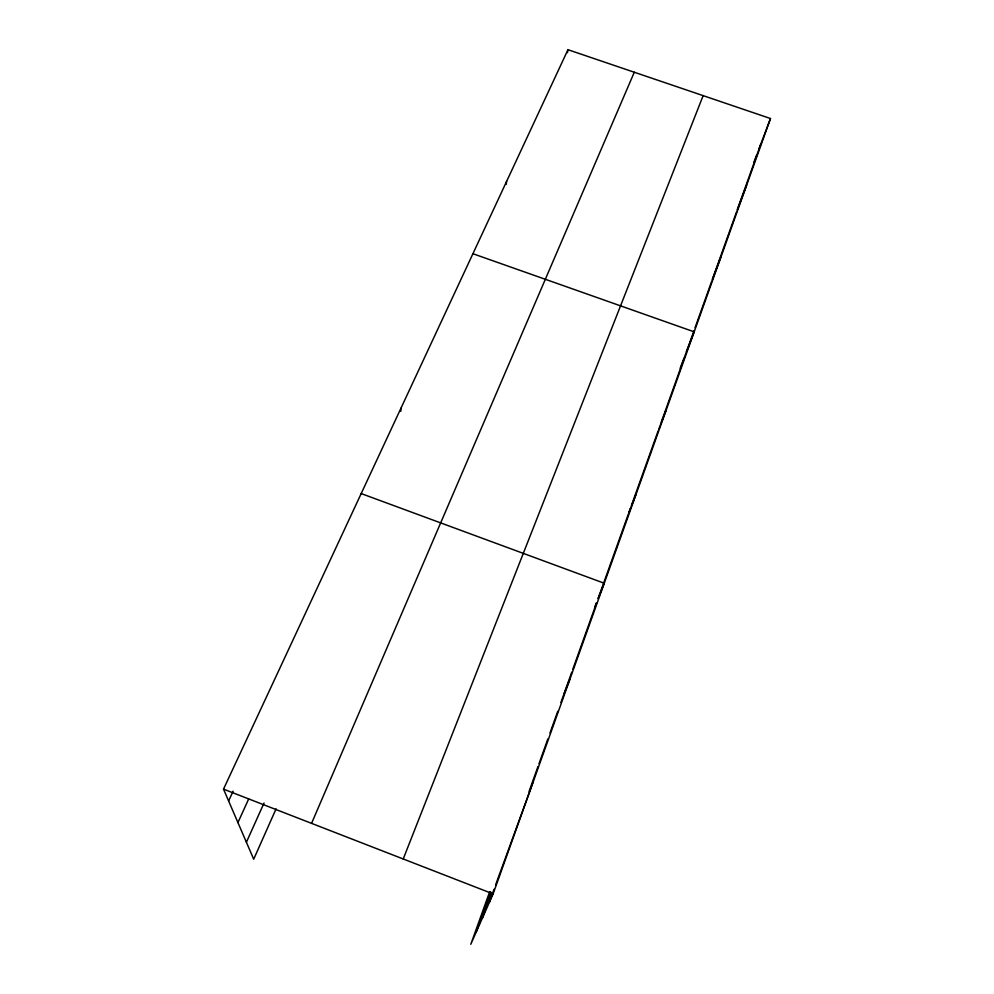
<?xml version="1.0" encoding="UTF-8"?>
<svg xmlns="http://www.w3.org/2000/svg" width="994" height="994" viewBox="0 0 994 994"><rect width="100%" height="100%" fill="white"/><g stroke="black" fill="none" stroke-linecap="round" stroke-linejoin="round"><path stroke-width="1.49" d="M400.843 411.28L400.93 408.261M506.207 184.399L506.592 181.455M567.45 52.682L567.959 49.7L770.487 118.522L493.111 893.917L470.796 944.3L489.632 891.866M476.188 932.136L490.663 891.767M482.438 918.009L491.322 893.208M489.334 902.44L494.043 889.282M495.608 884.896L532.958 782.526M529.094 791.373L537.953 766.61M538.996 763.703L547.856 738.94M549.943 733.112L557.771 711.269M560.889 702.522L563.499 695.241M571.761 672.168L564.02 693.787L569.897 679.25M572.793 669.297L596.512 603.023M628.332 514.122L598.065 598.674L604.24 583.242L361.195 493.571M630.432 508.282L628.854 512.668L636.259 493.745M631.476 505.35L658.177 430.787M661.283 422.09L685.674 353.963M694.011 330.654L686.195 352.51L694.172 331.847L472.92 253.718M695.054 327.734L711.754 281.103M736.765 211.225L712.276 279.637L721.222 256.228M760.845 143.968L737.287 209.771L746.618 185.257M753.725 162.755L756.459 155.524M758.658 149.746L770.487 118.522M680.219 368.165L684.034 358.225M658.699 429.408L666.166 410.137M403.229 858.978L703.143 95.635M594.735 607.222L596.425 602.973M311.569 823.355L634.296 72.239M276.071 808.855L253.706 859.201L223.513 789.137L567.959 49.7M246.4 842.253L264.031 803.003M237.926 822.585L248.711 798.903M228.608 800.953L233.105 791.212M223.513 789.137L493.111 893.917"/></g></svg>
